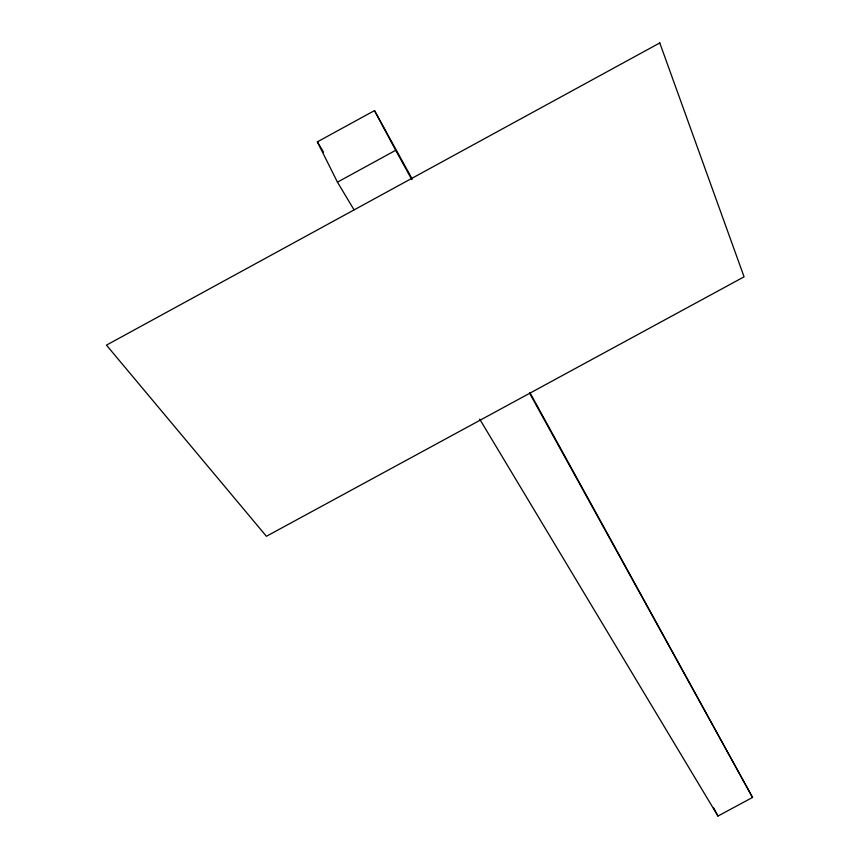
<?xml version="1.0" encoding="UTF-8"?>
<svg xmlns="http://www.w3.org/2000/svg" width="859" height="859" viewBox="0 0 859 859"><rect width="100%" height="100%" fill="white"/><g stroke="black" fill="none" stroke-linecap="round" stroke-linejoin="round"><path stroke-width="1.29" d="M354.005 209.768L337.437 182.151L317.358 141.853L374.503 110.596L412.062 178.769M337.437 182.151L395.688 150.314L374.503 110.596M479.698 419.149L717.952 816.05L752.548 797.442L529.928 392.681M317.358 141.853L323.553 152.204M395.688 150.314L411.88 179.681M529.756 393.433L752.548 797.442M713.732 807.965L717.952 816.05M659.787 42.95L106.452 345.135L266.419 536.284L744.077 276.823L659.787 42.95"/></g></svg>
